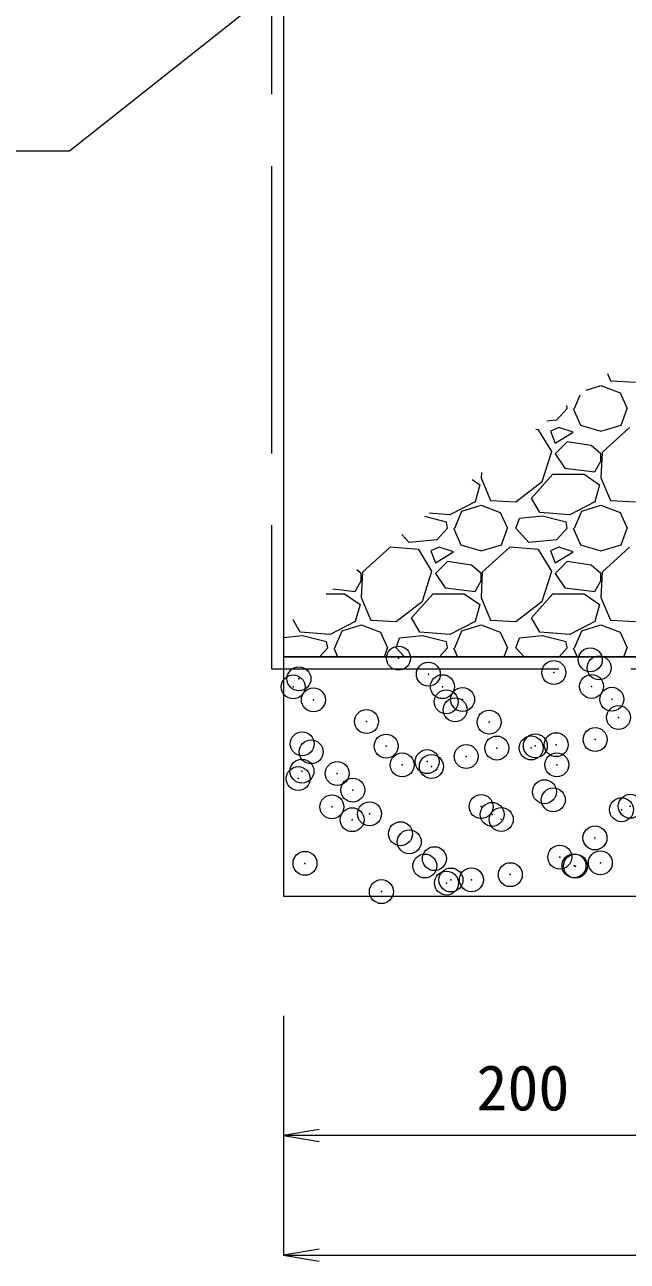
# Model space of a CAD drawing. Units: millimetres at full size, sheet at 1:20; details may follow other scales. Extents: x 0 to 23340, y -4498 to 8520.
# Drawn here: x 16010 to 16261, y 6244 to 6760 of the extents above; entities that cross this region are included whole.
import ezdxf
from ezdxf.enums import TextEntityAlignment as Align

# ---------------------------------------------------------------- set-up
doc = ezdxf.new("R2010")
doc.units = ezdxf.units.MM
doc.header["$LTSCALE"] = 20
doc.header["$PDMODE"] = 32
doc.header["$PDSIZE"] = 10
doc.linetypes.add('DASHED', pattern=[7.5, 6, -1.5])
for name, color, linetype, lineweight in [('KIJUN', 5, 'Continuous', 5), ('SUNPO', 3, 'Continuous', 13), ('TITLE', 7, 'Continuous', 13), ('ﾊｯﾁﾝｸﾞ', 7, 'Continuous', 5)]:
    doc.layers.add(name, color=color, linetype=linetype, lineweight=lineweight)
doc.styles.add('ＭＳ ゴシック', font='')
doc.styles.get('ＭＳ ゴシック').set_extended_font_data('MS Gothic')

# ---------------------------------------------------------------- blocks, each defined once
blk = doc.blocks.new('open_arrow')
at = {"color": 0, "linetype": 'Continuous', "lineweight": -2}
blk.add_lwpolyline([(7.5, 1.25), (0, 0), (7.5, -1.25)], dxfattribs=at)

msp = doc.modelspace()

# ---------------------------------------------------------------- linework, layer by layer
at = {"layer": 'KIJUN', "color": 7, "linetype": 'DASHED', "lineweight": 13}
msp.add_lwpolyline([(16317.48, 7601.2), (16112.48, 7601.2), (16112.48, 6491.2), (17052.48, 6491.2), (17052.48, 7601.2), (16847.48, 7601.2)], dxfattribs=at)
at = {"layer": 'KIJUN', "color": 7, "lineweight": 13}
for points in [[(16847.48, 7596.2), (16847.48, 6716.2), (16827.48, 6696.2), (16337.48, 6696.2), (16317.48, 6716.2), (16317.48, 7596.2), (16117.48, 7596.2), (16117.48, 6496.2), (17047.48, 6496.2), (17047.48, 7596.2)], [(17047.48, 6496.2), (16117.48, 6496.2), (16117.48, 6396.2), (17047.48, 6396.2)]]:
    msp.add_lwpolyline(points, close=True, dxfattribs=at)
at = {"layer": 'SUNPO'}
for p, q in [((16117.48, 6346.2), (16117.48, 6296.2)), ((16117.48, 6346.2), (16117.48, 6246.2)), ((16317.48, 6296.2), (16117.48, 6296.2)), ((16117.48, 6246.2), (17047.48, 6246.2))]:
    msp.add_line(p, q, dxfattribs=at)
msp.add_lwpolyline([(16333.61, 6949.4), (16321.85, 6940.08), (16028.18, 6707.36), (15771.61, 6707.36)], dxfattribs=at)
at = {"layer": 'TITLE'}
for p in [(16165.57, 6495.66), (16245.6, 6494.97), (16177.99, 6488.95), (16230.34, 6489.62), (16249.28, 6491.59), (16121.57, 6483.62), (16123.97, 6487), (16183.85, 6483.73), (16246.13, 6483.84), (16130, 6478.24), (16192.29, 6478.36), (16254.57, 6478.47), (16185.47, 6477.41), (16189.16, 6474.04), (16152.2, 6469.16), (16203.36, 6468.92), (16257.38, 6470.86), (16125.35, 6459.86), (16160.36, 6458.9), (16206.56, 6458.09), (16220.94, 6458.13), (16222.65, 6459.01), (16231.35, 6459.5), (16247.61, 6461.64), (16129.04, 6456.48), (16177.52, 6452.42), (16193.77, 6454.56), (16125.23, 6448.47), (16139.94, 6447.47), (16167.1, 6451.04), (16179.25, 6450.41), (16231.6, 6451.08), (16123.68, 6445.33), (16146.44, 6440.54), (16226.47, 6439.85), (16230.15, 6436.47), (16137.72, 6433.53), (16200, 6433.65), (16258.64, 6432.33), (16262.29, 6433.76), (16146.16, 6428.16), (16153.46, 6430.63), (16204.62, 6430.38), (16208.44, 6428.27), (16166.34, 6422.3), (16170.03, 6418.92), (16247.55, 6420.53), (16180.51, 6411.88), (16232.86, 6412.54), (16126.49, 6409.93), (16176.52, 6408.82), (16238.8, 6408.93), (16239.38, 6408.78), (16249.79, 6410.15), (16185.54, 6401.69), (16187.43, 6402.98), (16195.96, 6403.06), (16212.21, 6405.2), (16158.38, 6398.11)]:
    msp.add_point(p, dxfattribs=at)
at = {"layer": 'ﾊｯﾁﾝｸﾞ'}
for p, q in [((16252.74, 6614.5), (16254, 6611.5)), ((16243.94, 6607.61), (16250, 6609.5)), ((16250, 6609.5), (16258, 6606.5)), ((16254, 6611.5), (16264.5, 6611)), ((16239, 6600), (16241.41, 6605.62)), ((16258, 6606.5), (16261, 6600)), ((16236, 6600), (16231.5, 6595)), ((16236, 6600), (16235.76, 6601.2)), ((16238.5, 6600), (16241.5, 6593)), ((16258.5, 6593), (16261, 6600)), ((16231.5, 6595), (16227.4, 6594.64)), ((16232.5, 6592), (16229, 6590.5)), ((16238.5, 6590), (16232.5, 6592)), ((16241.5, 6593), (16250, 6590.5)), ((16250, 6590.5), (16258.5, 6593)), ((16262, 6592), (16250.5, 6581.5)), ((16224, 6591), (16222.87, 6591.09)), ((16229.5, 6582), (16224, 6591)), ((16229, 6590.5), (16231, 6585.5)), ((16231, 6585.5), (16238.5, 6590)), ((16236, 6586), (16231, 6581)), ((16246, 6584.5), (16236, 6586)), ((16225.5, 6569.5), (16229.5, 6582)), ((16231, 6581), (16235, 6575)), ((16250, 6581), (16246, 6584.5)), ((16250.5, 6581.5), (16250, 6571)), ((16250, 6578), (16250, 6581)), ((16247.5, 6573.5), (16250, 6578)), ((16200.11, 6573.25), (16200, 6571)), ((16200, 6571), (16204, 6561.5)), ((16221, 6562.5), (16230, 6572.5)), ((16230, 6572.5), (16243, 6572.5)), ((16235, 6575), (16247.5, 6573.5)), ((16243, 6572.5), (16249.5, 6568)), ((16250, 6571), (16254, 6561.5)), ((16196.26, 6570.24), (16199.5, 6568)), ((16199.5, 6568), (16197.5, 6561)), ((16214.5, 6561), (16225.5, 6569.5)), ((16249.5, 6568), (16247.5, 6561)), ((16197.5, 6561), (16187, 6555.5)), ((16204, 6561.5), (16214.5, 6561)), ((16224.5, 6556.5), (16221, 6562.5)), ((16247.5, 6561), (16237, 6555.5)), ((16254, 6561.5), (16264.5, 6561)), ((16187, 6555.5), (16178.34, 6556.19)), ((16189, 6550), (16192, 6557)), ((16192, 6557), (16200, 6559.5)), ((16200, 6559.5), (16208, 6556.5)), ((16208, 6556.5), (16211, 6550)), ((16225.5, 6555), (16216, 6554)), ((16237, 6555.5), (16224.5, 6556.5)), ((16235.5, 6552.5), (16225.5, 6555)), ((16239, 6550), (16242, 6557)), ((16242, 6557), (16250, 6559.5)), ((16250, 6559.5), (16258, 6556.5)), ((16258, 6556.5), (16261, 6550)), ((16185.5, 6552.5), (16176.5, 6554.75)), ((16186, 6550), (16181.5, 6545)), ((16186, 6550), (16185.5, 6552.5)), ((16188.5, 6550), (16191.5, 6543)), ((16208.5, 6543), (16211, 6550)), ((16214.5, 6550), (16216, 6554)), ((16220, 6544), (16214.5, 6550)), ((16236, 6550), (16231.5, 6545)), ((16236, 6550), (16235.5, 6552.5)), ((16238.5, 6550), (16241.5, 6543)), ((16258.5, 6543), (16261, 6550)), ((16170, 6544), (16166.98, 6547.29)), ((16181.5, 6545), (16170, 6544)), ((16231.5, 6545), (16220, 6544)), ((16162, 6542), (16150.5, 6531.5)), ((16174, 6541), (16162, 6542)), ((16179.5, 6532), (16174, 6541)), ((16182.5, 6542), (16179, 6540.5)), ((16179, 6540.5), (16181, 6535.5)), ((16181, 6535.5), (16188.5, 6540)), ((16188.5, 6540), (16182.5, 6542)), ((16191.5, 6543), (16200, 6540.5)), ((16200, 6540.5), (16208.5, 6543)), ((16212, 6542), (16200.5, 6531.5)), ((16224, 6541), (16212, 6542)), ((16229.5, 6532), (16224, 6541)), ((16232.5, 6542), (16229, 6540.5)), ((16229, 6540.5), (16231, 6535.5)), ((16231, 6535.5), (16238.5, 6540)), ((16238.5, 6540), (16232.5, 6542)), ((16241.5, 6543), (16250, 6540.5)), ((16250, 6540.5), (16258.5, 6543)), ((16262, 6542), (16250.5, 6531.5)), ((16186, 6536), (16181, 6531)), ((16196, 6534.5), (16186, 6536)), ((16200, 6531), (16196, 6534.5)), ((16236, 6536), (16231, 6531)), ((16246, 6534.5), (16236, 6536)), ((16250, 6531), (16246, 6534.5)), ((16150, 6531), (16148.2, 6532.57)), ((16150.5, 6531.5), (16150, 6521)), ((16150, 6528), (16150, 6531)), ((16175.5, 6519.5), (16179.5, 6532)), ((16181, 6531), (16185, 6525)), ((16200.5, 6531.5), (16200, 6521)), ((16200, 6528), (16200, 6531)), ((16225.5, 6519.5), (16229.5, 6532)), ((16231, 6531), (16235, 6525)), ((16250.5, 6531.5), (16250, 6521)), ((16250, 6528), (16250, 6531)), ((16138.07, 6524.63), (16147.5, 6523.5)), ((16147.5, 6523.5), (16150, 6528)), ((16185, 6525), (16197.5, 6523.5)), ((16197.5, 6523.5), (16200, 6528)), ((16235, 6525), (16247.5, 6523.5)), ((16247.5, 6523.5), (16250, 6528)), ((16135.35, 6522.5), (16143, 6522.5)), ((16143, 6522.5), (16149.5, 6518)), ((16150, 6521), (16154, 6511.5)), ((16164.5, 6511), (16175.5, 6519.5)), ((16171, 6512.5), (16180, 6522.5)), ((16180, 6522.5), (16193, 6522.5)), ((16193, 6522.5), (16199.5, 6518)), ((16200, 6521), (16204, 6511.5)), ((16214.5, 6511), (16225.5, 6519.5)), ((16221, 6512.5), (16230, 6522.5)), ((16230, 6522.5), (16243, 6522.5)), ((16243, 6522.5), (16249.5, 6518)), ((16250, 6521), (16254, 6511.5)), ((16149.5, 6518), (16147.5, 6511)), ((16199.5, 6518), (16197.5, 6511)), ((16249.5, 6518), (16247.5, 6511)), ((16124.5, 6506.5), (16121.5, 6511.64)), ((16147.5, 6511), (16137, 6505.5)), ((16142, 6507), (16150, 6509.5)), ((16150, 6509.5), (16158, 6506.5)), ((16154, 6511.5), (16164.5, 6511)), ((16174.5, 6506.5), (16171, 6512.5)), ((16197.5, 6511), (16187, 6505.5)), ((16192, 6507), (16200, 6509.5)), ((16200, 6509.5), (16208, 6506.5)), ((16204, 6511.5), (16214.5, 6511)), ((16224.5, 6506.5), (16221, 6512.5)), ((16247.5, 6511), (16237, 6505.5)), ((16242, 6507), (16250, 6509.5)), ((16250, 6509.5), (16258, 6506.5)), ((16254, 6511.5), (16264.5, 6511)), ((16125.5, 6505), (16117.48, 6504.16)), ((16137, 6505.5), (16124.5, 6506.5)), ((16135.5, 6502.5), (16125.5, 6505)), ((16139, 6500), (16142, 6507)), ((16158, 6506.5), (16161, 6500)), ((16164.5, 6500), (16166, 6504)), ((16175.5, 6505), (16166, 6504)), ((16187, 6505.5), (16174.5, 6506.5)), ((16185.5, 6502.5), (16175.5, 6505)), ((16189, 6500), (16192, 6507)), ((16208, 6506.5), (16211, 6500)), ((16214.5, 6500), (16216, 6504)), ((16225.5, 6505), (16216, 6504)), ((16237, 6505.5), (16224.5, 6506.5)), ((16235.5, 6502.5), (16225.5, 6505)), ((16239, 6500), (16242, 6507)), ((16258, 6506.5), (16261, 6500)), ((16136, 6500), (16132.58, 6496.2)), ((16136, 6500), (16135.5, 6502.5)), ((16138.5, 6500), (16140.13, 6496.2)), ((16159.64, 6496.2), (16161, 6500)), ((16167.99, 6496.2), (16164.5, 6500)), ((16186, 6500), (16182.58, 6496.2)), ((16186, 6500), (16185.5, 6502.5)), ((16188.5, 6500), (16190.13, 6496.2)), ((16209.64, 6496.2), (16211, 6500)), ((16217.99, 6496.2), (16214.5, 6500)), ((16236, 6500), (16232.58, 6496.2)), ((16236, 6500), (16235.5, 6502.5)), ((16238.5, 6500), (16240.13, 6496.2)), ((16259.64, 6496.2), (16261, 6500)), ((16117.99, 6496.2), (16117.48, 6496.74))]:
    msp.add_line(p, q, dxfattribs=at)

# ---------------------------------------------------------------- block references
at = {"layer": 'SUNPO', "xscale": 2, "yscale": 2}
for p in [(16117.48, 6296.2), (16117.48, 6246.2)]:
    msp.add_blockref('open_arrow', p, dxfattribs=at)

# ---------------------------------------------------------------- texts
at = {"layer": 'SUNPO', "style": 'ＭＳ ゴシック'}
msp.add_text('200', height=18.99, dxfattribs=at).set_placement((16217.48, 6316.2), align=Align.MIDDLE_CENTER)

doc.saveas('drawing.dxf')
